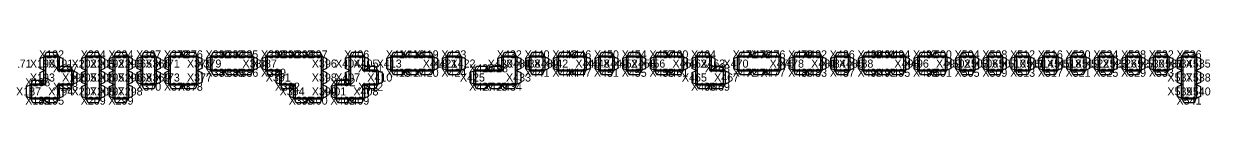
# Model space of a CAD drawing. Header units: millimetres. Extents: x 0 to 416, y 26 to 198.
# Drawn here: x 193.7 to 416.1, y 187.6 to 197.8 of the extents above; entities that cross this region are included whole.
import ezdxf
from ezdxf.enums import TextEntityAlignment as Align

# ---------------------------------------------------------------- set-up
doc = ezdxf.new("R2010")
doc.units = ezdxf.units.MM
for name, color, linetype in [('CUT', 3, 'CONTINUOUS'), ('LABEL', 2, 'CONTINUOUS'), ('MOUNTAIN_FOLD', 1, 'CONTINUOUS')]:
    doc.layers.add(name, color=color, linetype=linetype)

msp = doc.modelspace()

# ---------------------------------------------------------------- linework, layer by layer
at = {"layer": 'CUT'}
for p, q in [((196.768, 196.236), (197.6, 196.6)), ((196.768, 194.364), (196.768, 196.236)), ((197.6, 196.6), (197.964, 197.432)), ((197.964, 197.432), (199.836, 197.432)), ((199.836, 197.432), (200.2, 196.6)), ((200.2, 196.6), (201.032, 196.236)), ((201.032, 196.236), (201.032, 194.364)), ((204.568, 196.236), (205.4, 196.6)), ((204.568, 194.364), (204.568, 196.236)), ((205.4, 196.6), (205.764, 197.432)), ((205.764, 197.432), (207.636, 197.432)), ((207.636, 197.432), (208, 196.6)), ((208, 196.6), (208.832, 196.236)), ((208.832, 196.236), (208.832, 194.364)), ((209.768, 196.236), (210.6, 196.6)), ((209.768, 194.364), (209.768, 196.236)), ((210.6, 196.6), (210.964, 197.432)), ((210.964, 197.432), (212.836, 197.432)), ((212.836, 197.432), (213.2, 196.6)), ((213.2, 196.6), (214.032, 196.236)), ((214.032, 196.236), (214.032, 194.364)), ((214.968, 196.236), (215.8, 196.6)), ((214.968, 194.364), (214.968, 196.236)), ((215.8, 196.6), (216.164, 197.432)), ((216.164, 197.432), (218.036, 197.432)), ((218.036, 197.432), (218.4, 196.6)), ((218.4, 196.6), (219.232, 196.236)), ((219.232, 196.236), (219.232, 194.364)), ((220.168, 196.236), (221, 196.6)), ((220.168, 194.364), (220.168, 196.236)), ((221, 196.6), (221.364, 197.432)), ((221.364, 197.432), (223.236, 197.432)), ((223.236, 197.432), (223.6, 196.6)), ((223.6, 196.6), (223.964, 197.432)), ((223.964, 197.432), (225.836, 197.432)), ((225.836, 197.432), (226.2, 196.6)), ((226.2, 196.6), (227.032, 196.236)), ((227.032, 196.236), (227.032, 194.364)), ((227.968, 196.236), (228.8, 196.6)), ((227.968, 194.364), (227.968, 196.236)), ((228.8, 196.6), (229.164, 197.432)), ((229.164, 197.432), (231.036, 197.432)), ((231.036, 197.432), (231.4, 196.6)), ((231.4, 196.6), (231.764, 197.432)), ((231.764, 197.432), (233.636, 197.432)), ((233.636, 197.432), (234, 196.6)), ((234, 196.6), (234.364, 197.432)), ((234.364, 197.432), (236.236, 197.432)), ((236.236, 197.432), (236.6, 196.6)), ((236.6, 196.6), (237.432, 196.236)), ((237.432, 196.236), (237.432, 194.364)), ((238.368, 196.236), (239.2, 196.6)), ((238.368, 194.364), (238.368, 196.236)), ((239.2, 196.6), (239.564, 197.432)), ((239.564, 197.432), (241.436, 197.432)), ((241.436, 197.432), (241.8, 196.6)), ((241.8, 196.6), (242.164, 197.432)), ((242.164, 197.432), (244.036, 197.432)), ((244.036, 197.432), (244.4, 196.6)), ((244.4, 196.6), (244.764, 197.432)), ((244.764, 197.432), (246.636, 197.432)), ((246.636, 197.432), (247, 196.6)), ((247, 196.6), (247.364, 197.432)), ((247.364, 197.432), (249.236, 197.432)), ((249.236, 197.432), (249.6, 196.6)), ((249.6, 196.6), (250.432, 196.236)), ((250.432, 196.236), (250.432, 194.364)), ((253.968, 196.236), (254.8, 196.6)), ((253.968, 194.364), (253.968, 196.236)), ((254.8, 196.6), (255.164, 197.432)), ((255.164, 197.432), (257.036, 197.432)), ((257.036, 197.432), (257.4, 196.6)), ((257.4, 196.6), (258.232, 196.236)), ((258.232, 196.236), (258.232, 194.364)), ((261.768, 196.236), (262.6, 196.6)), ((261.768, 194.364), (261.768, 196.236)), ((262.6, 196.6), (262.964, 197.432)), ((262.964, 197.432), (264.836, 197.432)), ((264.836, 197.432), (265.2, 196.6)), ((265.2, 196.6), (265.564, 197.432)), ((265.564, 197.432), (267.436, 197.432)), ((267.436, 197.432), (267.8, 196.6)), ((267.8, 196.6), (268.164, 197.432)), ((268.164, 197.432), (270.036, 197.432)), ((270.036, 197.432), (270.4, 196.6)), ((270.4, 196.6), (271.232, 196.236)), ((271.232, 196.236), (271.232, 194.364)), ((272.168, 196.236), (273, 196.6)), ((272.168, 194.364), (272.168, 196.236)), ((273, 196.6), (273.364, 197.432)), ((273.364, 197.432), (275.236, 197.432)), ((275.236, 197.432), (275.6, 196.6)), ((275.6, 196.6), (276.432, 196.236)), ((276.432, 196.236), (276.432, 194.364)), ((282.568, 196.236), (283.4, 196.6)), ((282.568, 194.364), (282.568, 196.236)), ((283.4, 196.6), (283.764, 197.432)), ((283.764, 197.432), (285.636, 197.432)), ((285.636, 197.432), (286, 196.6)), ((286, 196.6), (286.832, 196.236)), ((286.832, 196.236), (286.832, 194.364)), ((287.768, 196.236), (288.6, 196.6)), ((287.768, 194.364), (287.768, 196.236)), ((288.6, 196.6), (288.964, 197.432)), ((288.964, 197.432), (290.836, 197.432)), ((290.836, 197.432), (291.2, 196.6)), ((291.2, 196.6), (292.032, 196.236)), ((292.032, 196.236), (292.032, 194.364)), ((292.968, 196.236), (293.8, 196.6)), ((292.968, 194.364), (292.968, 196.236)), ((293.8, 196.6), (294.164, 197.432)), ((294.164, 197.432), (296.036, 197.432)), ((296.036, 197.432), (296.4, 196.6)), ((296.4, 196.6), (296.764, 197.432)), ((296.764, 197.432), (298.636, 197.432)), ((298.636, 197.432), (299, 196.6)), ((299, 196.6), (299.832, 196.236)), ((299.832, 196.236), (299.832, 194.364)), ((300.768, 196.236), (301.6, 196.6)), ((300.768, 194.364), (300.768, 196.236)), ((301.6, 196.6), (301.964, 197.432)), ((301.964, 197.432), (303.836, 197.432)), ((303.836, 197.432), (304.2, 196.6)), ((304.2, 196.6), (305.032, 196.236)), ((305.032, 196.236), (305.032, 194.364)), ((305.968, 196.236), (306.8, 196.6)), ((305.968, 194.364), (305.968, 196.236)), ((306.8, 196.6), (307.164, 197.432)), ((307.164, 197.432), (309.036, 197.432)), ((309.036, 197.432), (309.4, 196.6)), ((309.4, 196.6), (310.232, 196.236)), ((310.232, 196.236), (310.232, 194.364)), ((311.168, 196.236), (312, 196.6)), ((311.168, 194.364), (311.168, 196.236)), ((312, 196.6), (312.364, 197.432)), ((312.364, 197.432), (314.236, 197.432)), ((314.236, 197.432), (314.6, 196.6)), ((314.6, 196.6), (314.964, 197.432)), ((314.964, 197.432), (316.836, 197.432)), ((316.836, 197.432), (317.2, 196.6)), ((317.2, 196.6), (318.032, 196.236)), ((318.032, 196.236), (318.032, 194.364)), ((318.968, 196.236), (319.8, 196.6)), ((318.968, 194.364), (318.968, 196.236)), ((319.8, 196.6), (320.164, 197.432)), ((320.164, 197.432), (322.036, 197.432)), ((322.036, 197.432), (322.4, 196.6)), ((322.4, 196.6), (323.232, 196.236)), ((323.232, 196.236), (323.232, 194.364)), ((326.768, 196.236), (327.6, 196.6)), ((326.768, 194.364), (326.768, 196.236)), ((327.6, 196.6), (327.964, 197.432)), ((327.964, 197.432), (329.836, 197.432)), ((329.836, 197.432), (330.2, 196.6)), ((330.2, 196.6), (330.564, 197.432)), ((330.564, 197.432), (332.436, 197.432)), ((332.436, 197.432), (332.8, 196.6)), ((332.8, 196.6), (333.164, 197.432)), ((333.164, 197.432), (335.036, 197.432)), ((335.036, 197.432), (335.4, 196.6)), ((335.4, 196.6), (336.232, 196.236)), ((336.232, 196.236), (336.232, 194.364)), ((337.168, 196.236), (338, 196.6)), ((337.168, 194.364), (337.168, 196.236)), ((338, 196.6), (338.364, 197.432)), ((338.364, 197.432), (340.236, 197.432)), ((340.236, 197.432), (340.6, 196.6)), ((340.6, 196.6), (340.964, 197.432)), ((340.964, 197.432), (342.836, 197.432)), ((342.836, 197.432), (343.2, 196.6)), ((343.2, 196.6), (344.032, 196.236)), ((344.032, 196.236), (344.032, 194.364)), ((344.968, 196.236), (345.8, 196.6)), ((344.968, 194.364), (344.968, 196.236)), ((345.8, 196.6), (346.164, 197.432)), ((346.164, 197.432), (348.036, 197.432)), ((348.036, 197.432), (348.4, 196.6)), ((348.4, 196.6), (349.232, 196.236)), ((349.232, 196.236), (349.232, 194.364)), ((350.168, 196.236), (351, 196.6)), ((350.168, 194.364), (350.168, 196.236)), ((351, 196.6), (351.364, 197.432)), ((351.364, 197.432), (353.236, 197.432)), ((353.236, 197.432), (353.6, 196.6)), ((353.6, 196.6), (353.964, 197.432)), ((353.964, 197.432), (355.836, 197.432)), ((355.836, 197.432), (356.2, 196.6)), ((356.2, 196.6), (356.564, 197.432)), ((356.564, 197.432), (358.436, 197.432)), ((358.436, 197.432), (358.8, 196.6)), ((358.8, 196.6), (359.632, 196.236)), ((359.632, 196.236), (359.632, 194.364)), ((360.568, 196.236), (361.4, 196.6)), ((360.568, 194.364), (360.568, 196.236)), ((361.4, 196.6), (361.764, 197.432)), ((361.764, 197.432), (363.636, 197.432)), ((363.636, 197.432), (364, 196.6)), ((364, 196.6), (364.364, 197.432)), ((364.364, 197.432), (366.236, 197.432)), ((366.236, 197.432), (366.6, 196.6)), ((366.6, 196.6), (367.432, 196.236)), ((367.432, 196.236), (367.432, 194.364)), ((368.368, 196.236), (369.2, 196.6)), ((368.368, 194.364), (368.368, 196.236)), ((369.2, 196.6), (369.564, 197.432)), ((369.564, 197.432), (371.436, 197.432)), ((371.436, 197.432), (371.8, 196.6)), ((371.8, 196.6), (372.632, 196.236)), ((372.632, 196.236), (372.632, 194.364)), ((373.568, 196.236), (374.4, 196.6)), ((373.568, 194.364), (373.568, 196.236)), ((374.4, 196.6), (374.764, 197.432)), ((374.764, 197.432), (376.636, 197.432)), ((376.636, 197.432), (377, 196.6)), ((377, 196.6), (377.832, 196.236)), ((377.832, 196.236), (377.832, 194.364)), ((378.768, 196.236), (379.6, 196.6)), ((378.768, 194.364), (378.768, 196.236)), ((379.6, 196.6), (379.964, 197.432)), ((379.964, 197.432), (381.836, 197.432)), ((381.836, 197.432), (382.2, 196.6)), ((382.2, 196.6), (383.032, 196.236)), ((383.032, 196.236), (383.032, 194.364)), ((383.968, 196.236), (384.8, 196.6)), ((383.968, 194.364), (383.968, 196.236)), ((384.8, 196.6), (385.164, 197.432)), ((385.164, 197.432), (387.036, 197.432)), ((387.036, 197.432), (387.4, 196.6)), ((387.4, 196.6), (388.232, 196.236)), ((388.232, 196.236), (388.232, 194.364)), ((389.168, 196.236), (390, 196.6)), ((389.168, 194.364), (389.168, 196.236)), ((390, 196.6), (390.364, 197.432)), ((390.364, 197.432), (392.236, 197.432)), ((392.236, 197.432), (392.6, 196.6)), ((392.6, 196.6), (393.432, 196.236)), ((393.432, 196.236), (393.432, 194.364)), ((394.368, 196.236), (395.2, 196.6)), ((394.368, 194.364), (394.368, 196.236)), ((395.2, 196.6), (395.564, 197.432)), ((395.564, 197.432), (397.436, 197.432)), ((397.436, 197.432), (397.8, 196.6)), ((397.8, 196.6), (398.632, 196.236)), ((398.632, 196.236), (398.632, 194.364)), ((399.568, 196.236), (400.4, 196.6)), ((399.568, 194.364), (399.568, 196.236)), ((400.4, 196.6), (400.764, 197.432)), ((400.764, 197.432), (402.636, 197.432)), ((402.636, 197.432), (403, 196.6)), ((403, 196.6), (403.832, 196.236)), ((403.832, 196.236), (403.832, 194.364)), ((404.768, 196.236), (405.6, 196.6)), ((404.768, 194.364), (404.768, 196.236)), ((405.6, 196.6), (405.964, 197.432)), ((405.964, 197.432), (407.836, 197.432)), ((407.836, 197.432), (408.2, 196.6)), ((408.2, 196.6), (409.032, 196.236)), ((409.032, 196.236), (409.032, 194.364)), ((409.968, 196.236), (410.8, 196.6)), ((409.968, 194.364), (409.968, 196.236)), ((410.8, 196.6), (411.164, 197.432)), ((411.164, 197.432), (413.036, 197.432)), ((413.036, 197.432), (413.4, 196.6)), ((413.4, 196.6), (414.232, 196.236)), ((414.232, 196.236), (414.232, 194.364)), ((197.6, 194), (196.768, 194.364)), ((196.768, 193.636), (197.6, 194)), ((196.768, 191.764), (196.768, 193.636)), ((200.2, 194), (200.564, 194.832)), ((201.032, 194.364), (200.2, 194)), ((200.564, 194.832), (202.436, 194.832)), ((202.436, 194.832), (202.8, 194)), ((202.8, 194), (203.632, 193.636)), ((203.632, 193.636), (203.632, 191.764)), ((205.4, 194), (204.568, 194.364)), ((204.568, 193.636), (205.4, 194)), ((204.568, 191.764), (204.568, 193.636)), ((208.832, 194.364), (208, 194)), ((208, 194), (208.832, 193.636)), ((208.832, 193.636), (208.832, 191.764)), ((210.6, 194), (209.768, 194.364)), ((209.768, 193.636), (210.6, 194)), ((209.768, 191.764), (209.768, 193.636)), ((214.032, 194.364), (213.2, 194)), ((213.2, 194), (214.032, 193.636)), ((214.032, 193.636), (214.032, 191.764)), ((215.8, 194), (214.968, 194.364)), ((214.968, 193.636), (215.8, 194)), ((214.968, 191.764), (214.968, 193.636)), ((219.232, 194.364), (218.4, 194)), ((218.4, 194), (219.232, 193.636)), ((219.232, 193.636), (219.232, 191.764)), ((221, 194), (220.168, 194.364)), ((220.168, 193.636), (221, 194)), ((220.168, 191.764), (220.168, 193.636)), ((227.032, 194.364), (226.2, 194)), ((226.2, 194), (227.032, 193.636)), ((227.032, 193.636), (227.032, 191.764)), ((228.8, 194), (227.968, 194.364)), ((229.164, 193.168), (228.8, 194)), ((231.4, 194), (231.036, 193.168)), ((231.764, 193.168), (231.4, 194)), ((234, 194), (233.636, 193.168)), ((234.364, 193.168), (234, 194)), ((236.6, 194), (236.236, 193.168)), ((237.432, 194.364), (236.6, 194)), ((239.2, 194), (238.368, 194.364)), ((239.564, 193.168), (239.2, 194)), ((240.968, 193.636), (241.8, 194)), ((240.968, 191.764), (240.968, 193.636)), ((241.8, 194), (241.436, 193.168)), ((250.432, 194.364), (249.6, 194)), ((249.6, 194), (250.432, 193.636)), ((250.432, 193.636), (250.432, 191.764)), ((254.8, 194), (253.968, 194.364)), ((253.968, 193.636), (254.8, 194)), ((253.968, 191.764), (253.968, 193.636)), ((257.4, 194), (257.764, 194.832)), ((258.232, 194.364), (257.4, 194)), ((257.764, 194.832), (259.636, 194.832)), ((259.636, 194.832), (260, 194)), ((260, 194), (260.832, 193.636)), ((260.832, 193.636), (260.832, 191.764)), ((262.6, 194), (261.768, 194.364)), ((262.964, 193.168), (262.6, 194)), ((265.2, 194), (264.836, 193.168)), ((265.564, 193.168), (265.2, 194)), ((267.8, 194), (267.436, 193.168)), ((268.164, 193.168), (267.8, 194)), ((270.4, 194), (270.036, 193.168)), ((271.232, 194.364), (270.4, 194)), ((273, 194), (272.168, 194.364)), ((273.364, 193.168), (273, 194)), ((275.6, 194), (275.236, 193.168)), ((276.432, 194.364), (275.6, 194)), ((277.368, 193.636), (278.2, 194)), ((277.368, 191.764), (277.368, 193.636)), ((278.2, 194), (278.564, 194.832)), ((278.564, 194.832), (280.436, 194.832)), ((280.436, 194.832), (280.8, 194)), ((280.8, 194), (281.164, 194.832)), ((281.164, 194.832), (283.036, 194.832)), ((283.4, 194), (282.568, 194.364)), ((283.036, 194.832), (283.4, 194)), ((286.832, 194.364), (286, 194)), ((286, 194), (286.832, 193.636)), ((286.832, 193.636), (286.832, 191.764)), ((288.6, 194), (287.768, 194.364)), ((288.964, 193.168), (288.6, 194)), ((291.2, 194), (290.836, 193.168)), ((292.032, 194.364), (291.2, 194)), ((293.8, 194), (292.968, 194.364)), ((294.164, 193.168), (293.8, 194)), ((296.4, 194), (296.036, 193.168)), ((296.764, 193.168), (296.4, 194)), ((299, 194), (298.636, 193.168)), ((299.832, 194.364), (299, 194)), ((301.6, 194), (300.768, 194.364)), ((301.964, 193.168), (301.6, 194)), ((304.2, 194), (303.836, 193.168)), ((305.032, 194.364), (304.2, 194)), ((306.8, 194), (305.968, 194.364)), ((307.164, 193.168), (306.8, 194)), ((309.4, 194), (309.036, 193.168)), ((310.232, 194.364), (309.4, 194)), ((312, 194), (311.168, 194.364)), ((312.364, 193.168), (312, 194)), ((314.6, 194), (314.236, 193.168)), ((314.964, 193.168), (314.6, 194)), ((317.2, 194), (316.836, 193.168)), ((318.032, 194.364), (317.2, 194)), ((319.8, 194), (318.968, 194.364)), ((318.968, 193.636), (319.8, 194)), ((318.968, 191.764), (318.968, 193.636)), ((322.4, 194), (322.764, 194.832)), ((323.232, 194.364), (322.4, 194)), ((322.764, 194.832), (324.636, 194.832)), ((324.636, 194.832), (325, 194)), ((325, 194), (325.832, 193.636)), ((325.832, 193.636), (325.832, 191.764)), ((327.6, 194), (326.768, 194.364)), ((327.964, 193.168), (327.6, 194)), ((330.2, 194), (329.836, 193.168)), ((330.564, 193.168), (330.2, 194)), ((332.8, 194), (332.436, 193.168)), ((333.164, 193.168), (332.8, 194)), ((335.4, 194), (335.036, 193.168)), ((336.232, 194.364), (335.4, 194)), ((338, 194), (337.168, 194.364)), ((338.364, 193.168), (338, 194)), ((340.6, 194), (340.236, 193.168)), ((340.964, 193.168), (340.6, 194)), ((343.2, 194), (342.836, 193.168)), ((344.032, 194.364), (343.2, 194)), ((345.8, 194), (344.968, 194.364)), ((346.164, 193.168), (345.8, 194)), ((348.4, 194), (348.036, 193.168)), ((349.232, 194.364), (348.4, 194)), ((351, 194), (350.168, 194.364)), ((351.364, 193.168), (351, 194)), ((353.6, 194), (353.236, 193.168)), ((353.964, 193.168), (353.6, 194)), ((356.2, 194), (355.836, 193.168)), ((356.564, 193.168), (356.2, 194)), ((358.8, 194), (358.436, 193.168)), ((359.632, 194.364), (358.8, 194)), ((361.4, 194), (360.568, 194.364)), ((361.764, 193.168), (361.4, 194)), ((364, 194), (363.636, 193.168)), ((364.364, 193.168), (364, 194)), ((366.6, 194), (366.236, 193.168)), ((367.432, 194.364), (366.6, 194)), ((369.2, 194), (368.368, 194.364)), ((369.564, 193.168), (369.2, 194)), ((371.8, 194), (371.436, 193.168)), ((372.632, 194.364), (371.8, 194)), ((374.4, 194), (373.568, 194.364)), ((374.764, 193.168), (374.4, 194)), ((377, 194), (376.636, 193.168)), ((377.832, 194.364), (377, 194)), ((379.6, 194), (378.768, 194.364)), ((379.964, 193.168), (379.6, 194)), ((382.2, 194), (381.836, 193.168)), ((383.032, 194.364), (382.2, 194)), ((384.8, 194), (383.968, 194.364)), ((385.164, 193.168), (384.8, 194)), ((387.4, 194), (387.036, 193.168)), ((388.232, 194.364), (387.4, 194)), ((390, 194), (389.168, 194.364)), ((390.364, 193.168), (390, 194)), ((392.6, 194), (392.236, 193.168)), ((393.432, 194.364), (392.6, 194)), ((395.2, 194), (394.368, 194.364)), ((395.564, 193.168), (395.2, 194)), ((397.8, 194), (397.436, 193.168)), ((398.632, 194.364), (397.8, 194)), ((400.4, 194), (399.568, 194.364)), ((400.764, 193.168), (400.4, 194)), ((403, 194), (402.636, 193.168)), ((403.832, 194.364), (403, 194)), ((405.6, 194), (404.768, 194.364)), ((405.964, 193.168), (405.6, 194)), ((408.2, 194), (407.836, 193.168)), ((409.032, 194.364), (408.2, 194)), ((410.8, 194), (409.968, 194.364)), ((409.968, 193.636), (410.8, 194)), ((409.968, 191.764), (409.968, 193.636)), ((414.232, 194.364), (413.4, 194)), ((413.4, 194), (414.232, 193.636)), ((414.232, 193.636), (414.232, 191.764)), ((194.168, 191.036), (195, 191.4)), ((195, 191.4), (195.364, 192.232)), ((195.364, 192.232), (197.236, 192.232)), ((197.6, 191.4), (196.768, 191.764)), ((197.236, 192.232), (197.6, 191.4)), ((200.2, 191.4), (201.032, 191.036)), ((200.564, 190.568), (200.2, 191.4)), ((202.8, 191.4), (202.436, 190.568)), ((203.632, 191.764), (202.8, 191.4)), ((205.4, 191.4), (204.568, 191.764)), ((204.568, 191.036), (205.4, 191.4)), ((208.832, 191.764), (208, 191.4)), ((208, 191.4), (208.832, 191.036)), ((210.6, 191.4), (209.768, 191.764)), ((209.768, 191.036), (210.6, 191.4)), ((214.032, 191.764), (213.2, 191.4)), ((213.2, 191.4), (214.032, 191.036)), ((215.8, 191.4), (214.968, 191.764)), ((216.164, 190.568), (215.8, 191.4)), ((218.4, 191.4), (218.036, 190.568)), ((219.232, 191.764), (218.4, 191.4)), ((221, 191.4), (220.168, 191.764)), ((221.364, 190.568), (221, 191.4)), ((223.6, 191.4), (223.236, 190.568)), ((223.964, 190.568), (223.6, 191.4)), ((226.2, 191.4), (225.836, 190.568)), ((227.032, 191.764), (226.2, 191.4)), ((231.036, 193.168), (229.164, 193.168)), ((233.636, 193.168), (231.764, 193.168)), ((236.236, 193.168), (234.364, 193.168)), ((241.436, 193.168), (239.564, 193.168)), ((241.8, 191.4), (240.968, 191.764)), ((242.164, 190.568), (241.8, 191.4)), ((243.568, 191.036), (244.4, 191.4)), ((244.4, 191.4), (244.036, 190.568)), ((250.432, 191.764), (249.6, 191.4)), ((249.6, 191.4), (250.432, 191.036)), ((251.368, 191.036), (252.2, 191.4)), ((252.2, 191.4), (252.564, 192.232)), ((252.564, 192.232), (254.436, 192.232)), ((254.8, 191.4), (253.968, 191.764)), ((254.436, 192.232), (254.8, 191.4)), ((257.764, 190.568), (257.4, 191.4)), ((257.4, 191.4), (258.232, 191.036)), ((260, 191.4), (259.636, 190.568)), ((260.832, 191.764), (260, 191.4)), ((264.836, 193.168), (262.964, 193.168)), ((267.436, 193.168), (265.564, 193.168)), ((270.036, 193.168), (268.164, 193.168)), ((275.236, 193.168), (273.364, 193.168)), ((278.2, 191.4), (277.368, 191.764)), ((278.564, 190.568), (278.2, 191.4)), ((280.8, 191.4), (280.436, 190.568)), ((281.164, 190.568), (280.8, 191.4)), ((283.4, 191.4), (283.036, 190.568)), ((283.764, 190.568), (283.4, 191.4)), ((286, 191.4), (285.636, 190.568)), ((286.832, 191.764), (286, 191.4)), ((290.836, 193.168), (288.964, 193.168)), ((296.036, 193.168), (294.164, 193.168)), ((298.636, 193.168), (296.764, 193.168)), ((303.836, 193.168), (301.964, 193.168)), ((309.036, 193.168), (307.164, 193.168)), ((314.236, 193.168), (312.364, 193.168)), ((316.836, 193.168), (314.964, 193.168)), ((319.8, 191.4), (318.968, 191.764)), ((320.164, 190.568), (319.8, 191.4)), ((322.4, 191.4), (322.036, 190.568)), ((322.764, 190.568), (322.4, 191.4)), ((325, 191.4), (324.636, 190.568)), ((325.832, 191.764), (325, 191.4)), ((329.836, 193.168), (327.964, 193.168)), ((332.436, 193.168), (330.564, 193.168)), ((335.036, 193.168), (333.164, 193.168)), ((340.236, 193.168), (338.364, 193.168)), ((342.836, 193.168), (340.964, 193.168)), ((348.036, 193.168), (346.164, 193.168)), ((353.236, 193.168), (351.364, 193.168)), ((355.836, 193.168), (353.964, 193.168)), ((358.436, 193.168), (356.564, 193.168)), ((363.636, 193.168), (361.764, 193.168)), ((366.236, 193.168), (364.364, 193.168)), ((371.436, 193.168), (369.564, 193.168)), ((376.636, 193.168), (374.764, 193.168)), ((381.836, 193.168), (379.964, 193.168)), ((387.036, 193.168), (385.164, 193.168)), ((392.236, 193.168), (390.364, 193.168)), ((397.436, 193.168), (395.564, 193.168)), ((402.636, 193.168), (400.764, 193.168)), ((407.836, 193.168), (405.964, 193.168)), ((410.8, 191.4), (409.968, 191.764)), ((409.968, 191.036), (410.8, 191.4)), ((414.232, 191.764), (413.4, 191.4)), ((413.4, 191.4), (414.232, 191.036)), ((194.168, 189.164), (194.168, 191.036)), ((195, 188.8), (194.168, 189.164)), ((201.032, 189.164), (200.2, 188.8)), ((202.436, 190.568), (200.564, 190.568)), ((201.032, 191.036), (201.032, 189.164)), ((204.568, 189.164), (204.568, 191.036)), ((205.4, 188.8), (204.568, 189.164)), ((208.832, 189.164), (208, 188.8)), ((208.832, 191.036), (208.832, 189.164)), ((209.768, 189.164), (209.768, 191.036)), ((210.6, 188.8), (209.768, 189.164)), ((214.032, 189.164), (213.2, 188.8)), ((214.032, 191.036), (214.032, 189.164)), ((218.036, 190.568), (216.164, 190.568)), ((223.236, 190.568), (221.364, 190.568)), ((225.836, 190.568), (223.964, 190.568)), ((244.036, 190.568), (242.164, 190.568)), ((243.568, 189.164), (243.568, 191.036)), ((244.4, 188.8), (243.568, 189.164)), ((250.432, 189.164), (249.6, 188.8)), ((250.432, 191.036), (250.432, 189.164)), ((251.368, 189.164), (251.368, 191.036)), ((252.2, 188.8), (251.368, 189.164)), ((258.232, 189.164), (257.4, 188.8)), ((259.636, 190.568), (257.764, 190.568)), ((258.232, 191.036), (258.232, 189.164)), ((280.436, 190.568), (278.564, 190.568)), ((283.036, 190.568), (281.164, 190.568)), ((285.636, 190.568), (283.764, 190.568)), ((322.036, 190.568), (320.164, 190.568)), ((324.636, 190.568), (322.764, 190.568)), ((409.968, 189.164), (409.968, 191.036)), ((410.8, 188.8), (409.968, 189.164)), ((414.232, 189.164), (413.4, 188.8)), ((414.232, 191.036), (414.232, 189.164)), ((195.364, 187.968), (195, 188.8)), ((197.236, 187.968), (195.364, 187.968)), ((197.6, 188.8), (197.236, 187.968)), ((197.964, 187.968), (197.6, 188.8)), ((199.836, 187.968), (197.964, 187.968)), ((200.2, 188.8), (199.836, 187.968)), ((205.764, 187.968), (205.4, 188.8)), ((207.636, 187.968), (205.764, 187.968)), ((208, 188.8), (207.636, 187.968)), ((210.964, 187.968), (210.6, 188.8)), ((212.836, 187.968), (210.964, 187.968)), ((213.2, 188.8), (212.836, 187.968)), ((244.764, 187.968), (244.4, 188.8)), ((246.636, 187.968), (244.764, 187.968)), ((247, 188.8), (246.636, 187.968)), ((247.364, 187.968), (247, 188.8)), ((249.236, 187.968), (247.364, 187.968)), ((249.6, 188.8), (249.236, 187.968)), ((252.564, 187.968), (252.2, 188.8)), ((254.436, 187.968), (252.564, 187.968)), ((254.8, 188.8), (254.436, 187.968)), ((255.164, 187.968), (254.8, 188.8)), ((257.036, 187.968), (255.164, 187.968)), ((257.4, 188.8), (257.036, 187.968)), ((411.164, 187.968), (410.8, 188.8)), ((413.036, 187.968), (411.164, 187.968)), ((413.4, 188.8), (413.036, 187.968))]:
    msp.add_line(p, q, dxfattribs=at)
at = {"layer": 'MOUNTAIN_FOLD'}
for points in [[(197.47, 196.6), (197.73, 196.6), (197.73, 194), (197.47, 194)], [(197.6, 196.73), (200.2, 196.73), (200.2, 196.47), (197.6, 196.47)], [(200.07, 196.6), (200.33, 196.6), (200.33, 194), (200.07, 194)], [(205.27, 196.6), (205.53, 196.6), (205.53, 194), (205.27, 194)], [(205.4, 196.73), (208, 196.73), (208, 196.47), (205.4, 196.47)], [(207.87, 196.6), (208.13, 196.6), (208.13, 194), (207.87, 194)], [(210.47, 196.6), (210.73, 196.6), (210.73, 194), (210.47, 194)], [(210.6, 196.73), (213.2, 196.73), (213.2, 196.47), (210.6, 196.47)], [(213.07, 196.6), (213.33, 196.6), (213.33, 194), (213.07, 194)], [(215.67, 196.6), (215.93, 196.6), (215.93, 194), (215.67, 194)], [(215.8, 196.73), (218.4, 196.73), (218.4, 196.47), (215.8, 196.47)], [(218.27, 196.6), (218.53, 196.6), (218.53, 194), (218.27, 194)], [(220.87, 196.6), (221.13, 196.6), (221.13, 194), (220.87, 194)], [(221, 196.73), (223.6, 196.73), (223.6, 196.47), (221, 196.47)], [(223.6, 196.73), (226.2, 196.73), (226.2, 196.47), (223.6, 196.47)], [(226.07, 196.6), (226.33, 196.6), (226.33, 194), (226.07, 194)], [(228.67, 196.6), (228.93, 196.6), (228.93, 194), (228.67, 194)], [(228.8, 196.73), (231.4, 196.73), (231.4, 196.47), (228.8, 196.47)], [(231.4, 196.73), (234, 196.73), (234, 196.47), (231.4, 196.47)], [(234, 196.73), (236.6, 196.73), (236.6, 196.47), (234, 196.47)], [(236.47, 196.6), (236.73, 196.6), (236.73, 194), (236.47, 194)], [(239.07, 196.6), (239.33, 196.6), (239.33, 194), (239.07, 194)], [(239.2, 196.73), (241.8, 196.73), (241.8, 196.47), (239.2, 196.47)], [(241.8, 196.73), (244.4, 196.73), (244.4, 196.47), (241.8, 196.47)], [(244.4, 196.73), (247, 196.73), (247, 196.47), (244.4, 196.47)], [(247, 196.73), (249.6, 196.73), (249.6, 196.47), (247, 196.47)], [(249.47, 196.6), (249.73, 196.6), (249.73, 194), (249.47, 194)], [(254.67, 196.6), (254.93, 196.6), (254.93, 194), (254.67, 194)], [(254.8, 196.73), (257.4, 196.73), (257.4, 196.47), (254.8, 196.47)], [(257.27, 196.6), (257.53, 196.6), (257.53, 194), (257.27, 194)], [(262.47, 196.6), (262.73, 196.6), (262.73, 194), (262.47, 194)], [(262.6, 196.73), (265.2, 196.73), (265.2, 196.47), (262.6, 196.47)], [(265.2, 196.73), (267.8, 196.73), (267.8, 196.47), (265.2, 196.47)], [(267.8, 196.73), (270.4, 196.73), (270.4, 196.47), (267.8, 196.47)], [(270.27, 196.6), (270.53, 196.6), (270.53, 194), (270.27, 194)], [(272.87, 196.6), (273.13, 196.6), (273.13, 194), (272.87, 194)], [(273, 196.73), (275.6, 196.73), (275.6, 196.47), (273, 196.47)], [(275.47, 196.6), (275.73, 196.6), (275.73, 194), (275.47, 194)], [(283.27, 196.6), (283.53, 196.6), (283.53, 194), (283.27, 194)], [(283.4, 196.73), (286, 196.73), (286, 196.47), (283.4, 196.47)], [(285.87, 196.6), (286.13, 196.6), (286.13, 194), (285.87, 194)], [(288.47, 196.6), (288.73, 196.6), (288.73, 194), (288.47, 194)], [(288.6, 196.73), (291.2, 196.73), (291.2, 196.47), (288.6, 196.47)], [(291.07, 196.6), (291.33, 196.6), (291.33, 194), (291.07, 194)], [(293.67, 196.6), (293.93, 196.6), (293.93, 194), (293.67, 194)], [(293.8, 196.73), (296.4, 196.73), (296.4, 196.47), (293.8, 196.47)], [(296.4, 196.73), (299, 196.73), (299, 196.47), (296.4, 196.47)], [(298.87, 196.6), (299.13, 196.6), (299.13, 194), (298.87, 194)], [(301.47, 196.6), (301.73, 196.6), (301.73, 194), (301.47, 194)], [(301.6, 196.73), (304.2, 196.73), (304.2, 196.47), (301.6, 196.47)], [(304.07, 196.6), (304.33, 196.6), (304.33, 194), (304.07, 194)], [(306.67, 196.6), (306.93, 196.6), (306.93, 194), (306.67, 194)], [(306.8, 196.73), (309.4, 196.73), (309.4, 196.47), (306.8, 196.47)], [(309.27, 196.6), (309.53, 196.6), (309.53, 194), (309.27, 194)], [(311.87, 196.6), (312.13, 196.6), (312.13, 194), (311.87, 194)], [(312, 196.73), (314.6, 196.73), (314.6, 196.47), (312, 196.47)], [(314.6, 196.73), (317.2, 196.73), (317.2, 196.47), (314.6, 196.47)], [(317.07, 196.6), (317.33, 196.6), (317.33, 194), (317.07, 194)], [(319.67, 196.6), (319.93, 196.6), (319.93, 194), (319.67, 194)], [(319.8, 196.73), (322.4, 196.73), (322.4, 196.47), (319.8, 196.47)], [(322.27, 196.6), (322.53, 196.6), (322.53, 194), (322.27, 194)], [(327.47, 196.6), (327.73, 196.6), (327.73, 194), (327.47, 194)], [(327.6, 196.73), (330.2, 196.73), (330.2, 196.47), (327.6, 196.47)], [(330.2, 196.73), (332.8, 196.73), (332.8, 196.47), (330.2, 196.47)], [(332.8, 196.73), (335.4, 196.73), (335.4, 196.47), (332.8, 196.47)], [(335.27, 196.6), (335.53, 196.6), (335.53, 194), (335.27, 194)], [(337.87, 196.6), (338.13, 196.6), (338.13, 194), (337.87, 194)], [(338, 196.73), (340.6, 196.73), (340.6, 196.47), (338, 196.47)], [(340.6, 196.73), (343.2, 196.73), (343.2, 196.47), (340.6, 196.47)], [(343.07, 196.6), (343.33, 196.6), (343.33, 194), (343.07, 194)], [(345.67, 196.6), (345.93, 196.6), (345.93, 194), (345.67, 194)], [(345.8, 196.73), (348.4, 196.73), (348.4, 196.47), (345.8, 196.47)], [(348.27, 196.6), (348.53, 196.6), (348.53, 194), (348.27, 194)], [(350.87, 196.6), (351.13, 196.6), (351.13, 194), (350.87, 194)], [(351, 196.73), (353.6, 196.73), (353.6, 196.47), (351, 196.47)], [(353.6, 196.73), (356.2, 196.73), (356.2, 196.47), (353.6, 196.47)], [(356.2, 196.73), (358.8, 196.73), (358.8, 196.47), (356.2, 196.47)], [(358.67, 196.6), (358.93, 196.6), (358.93, 194), (358.67, 194)], [(361.27, 196.6), (361.53, 196.6), (361.53, 194), (361.27, 194)], [(361.4, 196.73), (364, 196.73), (364, 196.47), (361.4, 196.47)], [(364, 196.73), (366.6, 196.73), (366.6, 196.47), (364, 196.47)], [(366.47, 196.6), (366.73, 196.6), (366.73, 194), (366.47, 194)], [(369.07, 196.6), (369.33, 196.6), (369.33, 194), (369.07, 194)], [(369.2, 196.73), (371.8, 196.73), (371.8, 196.47), (369.2, 196.47)], [(371.67, 196.6), (371.93, 196.6), (371.93, 194), (371.67, 194)], [(374.27, 196.6), (374.53, 196.6), (374.53, 194), (374.27, 194)], [(374.4, 196.73), (377, 196.73), (377, 196.47), (374.4, 196.47)], [(376.87, 196.6), (377.13, 196.6), (377.13, 194), (376.87, 194)], [(379.47, 196.6), (379.73, 196.6), (379.73, 194), (379.47, 194)], [(379.6, 196.73), (382.2, 196.73), (382.2, 196.47), (379.6, 196.47)], [(382.07, 196.6), (382.33, 196.6), (382.33, 194), (382.07, 194)], [(384.67, 196.6), (384.93, 196.6), (384.93, 194), (384.67, 194)], [(384.8, 196.73), (387.4, 196.73), (387.4, 196.47), (384.8, 196.47)], [(387.27, 196.6), (387.53, 196.6), (387.53, 194), (387.27, 194)], [(389.87, 196.6), (390.13, 196.6), (390.13, 194), (389.87, 194)], [(390, 196.73), (392.6, 196.73), (392.6, 196.47), (390, 196.47)], [(392.47, 196.6), (392.73, 196.6), (392.73, 194), (392.47, 194)], [(395.07, 196.6), (395.33, 196.6), (395.33, 194), (395.07, 194)], [(395.2, 196.73), (397.8, 196.73), (397.8, 196.47), (395.2, 196.47)], [(397.67, 196.6), (397.93, 196.6), (397.93, 194), (397.67, 194)], [(400.27, 196.6), (400.53, 196.6), (400.53, 194), (400.27, 194)], [(400.4, 196.73), (403, 196.73), (403, 196.47), (400.4, 196.47)], [(402.87, 196.6), (403.13, 196.6), (403.13, 194), (402.87, 194)], [(405.47, 196.6), (405.73, 196.6), (405.73, 194), (405.47, 194)], [(405.6, 196.73), (408.2, 196.73), (408.2, 196.47), (405.6, 196.47)], [(408.07, 196.6), (408.33, 196.6), (408.33, 194), (408.07, 194)], [(410.67, 196.6), (410.93, 196.6), (410.93, 194), (410.67, 194)], [(410.8, 196.73), (413.4, 196.73), (413.4, 196.47), (410.8, 196.47)], [(413.27, 196.6), (413.53, 196.6), (413.53, 194), (413.27, 194)], [(197.47, 194), (197.73, 194), (197.73, 191.4), (197.47, 191.4)], [(200.2, 194.13), (202.8, 194.13), (202.8, 193.87), (200.2, 193.87)], [(202.67, 194), (202.93, 194), (202.93, 191.4), (202.67, 191.4)], [(205.27, 194), (205.53, 194), (205.53, 191.4), (205.27, 191.4)], [(207.87, 194), (208.13, 194), (208.13, 191.4), (207.87, 191.4)], [(210.47, 194), (210.73, 194), (210.73, 191.4), (210.47, 191.4)], [(213.07, 194), (213.33, 194), (213.33, 191.4), (213.07, 191.4)], [(215.67, 194), (215.93, 194), (215.93, 191.4), (215.67, 191.4)], [(218.27, 194), (218.53, 194), (218.53, 191.4), (218.27, 191.4)], [(220.87, 194), (221.13, 194), (221.13, 191.4), (220.87, 191.4)], [(226.07, 194), (226.33, 194), (226.33, 191.4), (226.07, 191.4)], [(228.8, 194.13), (231.4, 194.13), (231.4, 193.87), (228.8, 193.87)], [(231.4, 194.13), (234, 194.13), (234, 193.87), (231.4, 193.87)], [(234, 194.13), (236.6, 194.13), (236.6, 193.87), (234, 193.87)], [(239.2, 194.13), (241.8, 194.13), (241.8, 193.87), (239.2, 193.87)], [(241.67, 194), (241.93, 194), (241.93, 191.4), (241.67, 191.4)], [(249.47, 194), (249.73, 194), (249.73, 191.4), (249.47, 191.4)], [(254.67, 194), (254.93, 194), (254.93, 191.4), (254.67, 191.4)], [(257.4, 194.13), (260, 194.13), (260, 193.87), (257.4, 193.87)], [(259.87, 194), (260.13, 194), (260.13, 191.4), (259.87, 191.4)], [(262.6, 194.13), (265.2, 194.13), (265.2, 193.87), (262.6, 193.87)], [(265.2, 194.13), (267.8, 194.13), (267.8, 193.87), (265.2, 193.87)], [(267.8, 194.13), (270.4, 194.13), (270.4, 193.87), (267.8, 193.87)], [(273, 194.13), (275.6, 194.13), (275.6, 193.87), (273, 193.87)], [(278.07, 194), (278.33, 194), (278.33, 191.4), (278.07, 191.4)], [(278.2, 194.13), (280.8, 194.13), (280.8, 193.87), (278.2, 193.87)], [(280.8, 194.13), (283.4, 194.13), (283.4, 193.87), (280.8, 193.87)], [(285.87, 194), (286.13, 194), (286.13, 191.4), (285.87, 191.4)], [(288.6, 194.13), (291.2, 194.13), (291.2, 193.87), (288.6, 193.87)], [(293.8, 194.13), (296.4, 194.13), (296.4, 193.87), (293.8, 193.87)], [(296.4, 194.13), (299, 194.13), (299, 193.87), (296.4, 193.87)], [(301.6, 194.13), (304.2, 194.13), (304.2, 193.87), (301.6, 193.87)], [(306.8, 194.13), (309.4, 194.13), (309.4, 193.87), (306.8, 193.87)], [(312, 194.13), (314.6, 194.13), (314.6, 193.87), (312, 193.87)], [(314.6, 194.13), (317.2, 194.13), (317.2, 193.87), (314.6, 193.87)], [(319.67, 194), (319.93, 194), (319.93, 191.4), (319.67, 191.4)], [(322.4, 194.13), (325, 194.13), (325, 193.87), (322.4, 193.87)], [(324.87, 194), (325.13, 194), (325.13, 191.4), (324.87, 191.4)], [(327.6, 194.13), (330.2, 194.13), (330.2, 193.87), (327.6, 193.87)], [(330.2, 194.13), (332.8, 194.13), (332.8, 193.87), (330.2, 193.87)], [(332.8, 194.13), (335.4, 194.13), (335.4, 193.87), (332.8, 193.87)], [(338, 194.13), (340.6, 194.13), (340.6, 193.87), (338, 193.87)], [(340.6, 194.13), (343.2, 194.13), (343.2, 193.87), (340.6, 193.87)], [(345.8, 194.13), (348.4, 194.13), (348.4, 193.87), (345.8, 193.87)], [(351, 194.13), (353.6, 194.13), (353.6, 193.87), (351, 193.87)], [(353.6, 194.13), (356.2, 194.13), (356.2, 193.87), (353.6, 193.87)], [(356.2, 194.13), (358.8, 194.13), (358.8, 193.87), (356.2, 193.87)], [(361.4, 194.13), (364, 194.13), (364, 193.87), (361.4, 193.87)], [(364, 194.13), (366.6, 194.13), (366.6, 193.87), (364, 193.87)], [(369.2, 194.13), (371.8, 194.13), (371.8, 193.87), (369.2, 193.87)], [(374.4, 194.13), (377, 194.13), (377, 193.87), (374.4, 193.87)], [(379.6, 194.13), (382.2, 194.13), (382.2, 193.87), (379.6, 193.87)], [(384.8, 194.13), (387.4, 194.13), (387.4, 193.87), (384.8, 193.87)], [(390, 194.13), (392.6, 194.13), (392.6, 193.87), (390, 193.87)], [(395.2, 194.13), (397.8, 194.13), (397.8, 193.87), (395.2, 193.87)], [(400.4, 194.13), (403, 194.13), (403, 193.87), (400.4, 193.87)], [(405.6, 194.13), (408.2, 194.13), (408.2, 193.87), (405.6, 193.87)], [(410.67, 194), (410.93, 194), (410.93, 191.4), (410.67, 191.4)], [(413.27, 194), (413.53, 194), (413.53, 191.4), (413.27, 191.4)], [(194.87, 191.4), (195.13, 191.4), (195.13, 188.8), (194.87, 188.8)], [(195, 191.53), (197.6, 191.53), (197.6, 191.27), (195, 191.27)], [(200.07, 191.4), (200.33, 191.4), (200.33, 188.8), (200.07, 188.8)], [(200.2, 191.53), (202.8, 191.53), (202.8, 191.27), (200.2, 191.27)], [(205.27, 191.4), (205.53, 191.4), (205.53, 188.8), (205.27, 188.8)], [(207.87, 191.4), (208.13, 191.4), (208.13, 188.8), (207.87, 188.8)], [(210.47, 191.4), (210.73, 191.4), (210.73, 188.8), (210.47, 188.8)], [(213.07, 191.4), (213.33, 191.4), (213.33, 188.8), (213.07, 188.8)], [(215.8, 191.53), (218.4, 191.53), (218.4, 191.27), (215.8, 191.27)], [(221, 191.53), (223.6, 191.53), (223.6, 191.27), (221, 191.27)], [(223.6, 191.53), (226.2, 191.53), (226.2, 191.27), (223.6, 191.27)], [(241.8, 191.53), (244.4, 191.53), (244.4, 191.27), (241.8, 191.27)], [(244.27, 191.4), (244.53, 191.4), (244.53, 188.8), (244.27, 188.8)], [(249.47, 191.4), (249.73, 191.4), (249.73, 188.8), (249.47, 188.8)], [(252.07, 191.4), (252.33, 191.4), (252.33, 188.8), (252.07, 188.8)], [(252.2, 191.53), (254.8, 191.53), (254.8, 191.27), (252.2, 191.27)], [(257.27, 191.4), (257.53, 191.4), (257.53, 188.8), (257.27, 188.8)], [(257.4, 191.53), (260, 191.53), (260, 191.27), (257.4, 191.27)], [(278.2, 191.53), (280.8, 191.53), (280.8, 191.27), (278.2, 191.27)], [(280.8, 191.53), (283.4, 191.53), (283.4, 191.27), (280.8, 191.27)], [(283.4, 191.53), (286, 191.53), (286, 191.27), (283.4, 191.27)], [(319.8, 191.53), (322.4, 191.53), (322.4, 191.27), (319.8, 191.27)], [(322.4, 191.53), (325, 191.53), (325, 191.27), (322.4, 191.27)], [(410.67, 191.4), (410.93, 191.4), (410.93, 188.8), (410.67, 188.8)], [(413.27, 191.4), (413.53, 191.4), (413.53, 188.8), (413.27, 188.8)], [(195, 188.93), (197.6, 188.93), (197.6, 188.67), (195, 188.67)], [(197.6, 188.93), (200.2, 188.93), (200.2, 188.67), (197.6, 188.67)], [(205.4, 188.93), (208, 188.93), (208, 188.67), (205.4, 188.67)], [(210.6, 188.93), (213.2, 188.93), (213.2, 188.67), (210.6, 188.67)], [(244.4, 188.93), (247, 188.93), (247, 188.67), (244.4, 188.67)], [(247, 188.93), (249.6, 188.93), (249.6, 188.67), (247, 188.67)], [(252.2, 188.93), (254.8, 188.93), (254.8, 188.67), (252.2, 188.67)], [(254.8, 188.93), (257.4, 188.93), (257.4, 188.67), (254.8, 188.67)], [(410.8, 188.93), (413.4, 188.93), (413.4, 188.67), (410.8, 188.67)]]:
    msp.add_lwpolyline(points, close=True, dxfattribs=at)

# ---------------------------------------------------------------- texts
at = {"layer": 'LABEL'}
for s, p in [('X171', (192.816, 195.3)), ('X190', (197.184, 195.3)), ('X192', (198.9, 197.016)), ('X191', (200.616, 195.3)), ('X202', (204.984, 195.3)), ('X204', (206.7, 197.016)), ('X203', (208.416, 195.3)), ('X292', (210.184, 195.3)), ('X294', (211.9, 197.016)), ('X293', (213.616, 195.3)), ('X365', (215.384, 195.3)), ('X367', (217.1, 197.016)), ('X366', (218.816, 195.3)), ('X371', (220.584, 195.3)), ('X372', (222.3, 197.016)), ('X376', (224.9, 197.016)), ('X375', (226.616, 195.3)), ('X379', (228.384, 195.3)), ('X380', (230.1, 197.016)), ('X382', (232.7, 197.016)), ('X385', (235.3, 197.016)), ('X384', (237.016, 195.3)), ('X387', (238.784, 195.3)), ('X388', (240.5, 197.016)), ('X390', (243.1, 197.016)), ('X393', (245.7, 197.016)), ('X397', (248.3, 197.016)), ('X396', (250.016, 195.3)), ('X404', (254.384, 195.3)), ('X406', (256.1, 197.016)), ('X405', (257.816, 195.3)), ('X413', (262.184, 195.3)), ('X414', (263.9, 197.016)), ('X416', (266.5, 197.016)), ('X419', (269.1, 197.016)), ('X418', (270.816, 195.3)), ('X421', (272.584, 195.3)), ('X423', (274.3, 197.016)), ('X422', (276.016, 195.3)), ('X430', (282.984, 195.3)), ('X432', (284.7, 197.016)), ('X431', (286.416, 195.3)), ('X438', (288.184, 195.3)), ('X440', (289.9, 197.016)), ('X439', (291.616, 195.3)), ('X442', (293.384, 195.3)), ('X443', (295.1, 197.016)), ('X446', (297.7, 197.016)), ('X445', (299.416, 195.3)), ('X448', (301.184, 195.3)), ('X450', (302.9, 197.016)), ('X449', (304.616, 195.3)), ('X452', (306.384, 195.3)), ('X454', (308.1, 197.016)), ('X453', (309.816, 195.3)), ('X456', (311.584, 195.3)), ('X457', (313.3, 197.016)), ('X460', (315.9, 197.016)), ('X459', (317.616, 195.3)), ('X462', (319.384, 195.3)), ('X464', (321.1, 197.016)), ('X463', (322.816, 195.3)), ('X470', (327.184, 195.3)), ('X471', (328.9, 197.016)), ('X473', (331.5, 197.016)), ('X476', (334.1, 197.016)), ('X475', (335.816, 195.3)), ('X478', (337.584, 195.3)), ('X479', (339.3, 197.016)), ('X482', (341.9, 197.016)), ('X481', (343.616, 195.3)), ('X484', (345.384, 195.3)), ('X486', (347.1, 197.016)), ('X485', (348.816, 195.3)), ('X488', (350.584, 195.3)), ('X489', (352.3, 197.016)), ('X491', (354.9, 197.016)), ('X494', (357.5, 197.016)), ('X493', (359.216, 195.3)), ('X496', (360.984, 195.3)), ('X497', (362.7, 197.016)), ('X500', (365.3, 197.016)), ('X499', (367.016, 195.3)), ('X502', (368.784, 195.3)), ('X504', (370.5, 197.016)), ('X503', (372.216, 195.3)), ('X506', (373.984, 195.3)), ('X508', (375.7, 197.016)), ('X507', (377.416, 195.3)), ('X510', (379.184, 195.3)), ('X512', (380.9, 197.016)), ('X511', (382.616, 195.3)), ('X514', (384.384, 195.3)), ('X516', (386.1, 197.016)), ('X515', (387.816, 195.3)), ('X518', (389.584, 195.3)), ('X520', (391.3, 197.016)), ('X519', (393.016, 195.3)), ('X522', (394.784, 195.3)), ('X524', (396.5, 197.016)), ('X523', (398.216, 195.3)), ('X526', (399.984, 195.3)), ('X528', (401.7, 197.016)), ('X527', (403.416, 195.3)), ('X530', (405.184, 195.3)), ('X532', (406.9, 197.016)), ('X531', (408.616, 195.3)), ('X534', (410.384, 195.3)), ('X536', (412.1, 197.016)), ('X535', (413.816, 195.3)), ('X197', (201.5, 194.416)), ('X381', (230.1, 193.584)), ('X383', (232.7, 193.584)), ('X386', (235.3, 193.584)), ('X389', (240.5, 193.584)), ('X411', (258.7, 194.416)), ('X415', (263.9, 193.584)), ('X417', (266.5, 193.584)), ('X420', (269.1, 193.584)), ('X424', (274.3, 193.584)), ('X426', (279.5, 194.416)), ('X428', (282.1, 194.416)), ('X441', (289.9, 193.584)), ('X444', (295.1, 193.584)), ('X447', (297.7, 193.584)), ('X451', (302.9, 193.584)), ('X455', (308.1, 193.584)), ('X458', (313.3, 193.584)), ('X461', (315.9, 193.584)), ('X468', (323.7, 194.416)), ('X472', (328.9, 193.584)), ('X474', (331.5, 193.584)), ('X477', (334.1, 193.584)), ('X480', (339.3, 193.584)), ('X483', (341.9, 193.584)), ('X487', (347.1, 193.584)), ('X490', (352.3, 193.584)), ('X492', (354.9, 193.584)), ('X495', (357.5, 193.584)), ('X498', (362.7, 193.584)), ('X501', (365.3, 193.584)), ('X505', (370.5, 193.584)), ('X509', (375.7, 193.584)), ('X513', (380.9, 193.584)), ('X517', (386.1, 193.584)), ('X521', (391.3, 193.584)), ('X525', (396.5, 193.584)), ('X529', (401.7, 193.584)), ('X533', (406.9, 193.584)), ('X188', (196.3, 191.816)), ('X193', (197.184, 192.7)), ('X198', (201.5, 190.984)), ('X196', (203.216, 192.7)), ('X205', (204.984, 192.7)), ('X206', (208.416, 192.7)), ('X295', (210.184, 192.7)), ('X296', (213.616, 192.7)), ('X368', (215.384, 192.7)), ('X370', (217.1, 190.984)), ('X369', (218.816, 192.7)), ('X373', (220.584, 192.7)), ('X374', (222.3, 190.984)), ('X378', (224.9, 190.984)), ('X377', (226.616, 192.7)), ('X391', (241.384, 192.7)), ('X392', (243.1, 190.984)), ('X398', (250.016, 192.7)), ('X402', (253.5, 191.816)), ('X407', (254.384, 192.7)), ('X412', (258.7, 190.984)), ('X410', (260.416, 192.7)), ('X425', (277.784, 192.7)), ('X427', (279.5, 190.984)), ('X429', (282.1, 190.984)), ('X434', (284.7, 190.984)), ('X433', (286.416, 192.7)), ('X465', (319.384, 192.7)), ('X466', (321.1, 190.984)), ('X469', (323.7, 190.984)), ('X467', (325.416, 192.7)), ('X537', (410.384, 192.7)), ('X538', (413.816, 192.7)), ('X187', (194.584, 190.1)), ('X189', (196.3, 188.384)), ('X195', (198.9, 188.384)), ('X194', (200.616, 190.1)), ('X207', (204.984, 190.1)), ('X209', (206.7, 188.384)), ('X208', (208.416, 190.1)), ('X297', (210.184, 190.1)), ('X299', (211.9, 188.384)), ('X298', (213.616, 190.1)), ('X394', (243.984, 190.1)), ('X395', (245.7, 188.384)), ('X400', (248.3, 188.384)), ('X399', (250.016, 190.1)), ('X401', (251.784, 190.1)), ('X403', (253.5, 188.384)), ('X409', (256.1, 188.384)), ('X408', (257.816, 190.1)), ('X539', (410.384, 190.1)), ('X541', (412.1, 188.384)), ('X540', (413.816, 190.1))]:
    msp.add_text(s, height=1.5, dxfattribs=at).set_placement(p, align=Align.MIDDLE_CENTER)

doc.saveas('drawing.dxf')
